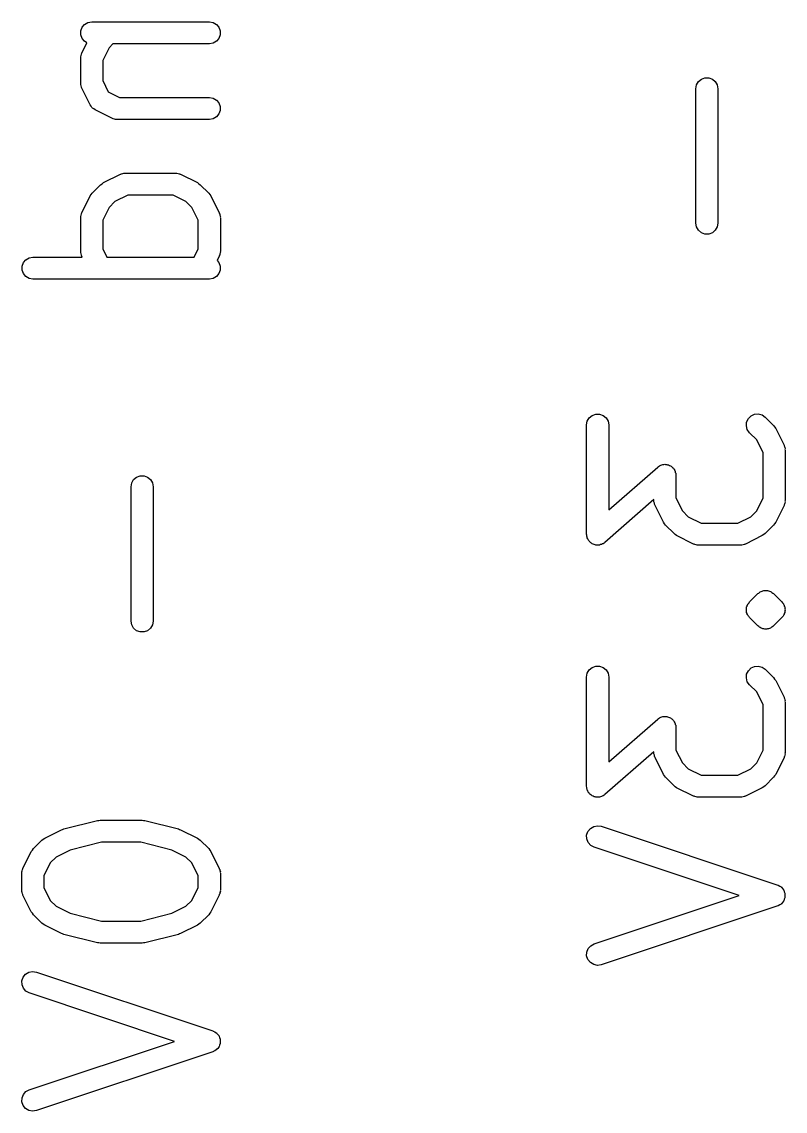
# Model space of a CAD drawing. Extents: x 91.3 to 189.8, y -113.5 to -60.4.
# Drawn here: x 128.582 to 132.042, y -71.908 to -66.969 of the extents above; entities that cross this region are included whole.
import ezdxf

# ---------------------------------------------------------------- set-up
doc = ezdxf.new("R2010")
doc.units = 0
doc.header["$MEASUREMENT"] = 0
doc.layers.add('BLACK', color=7, linetype='CONTINUOUS')

msp = doc.modelspace()

# ---------------------------------------------------------------- linework, layer by layer
at = {"layer": 'Black'}
for p, q in [((128.849, -67.0108), (128.855, -66.9945)), ((128.855, -66.9945), (128.866, -66.9812)), ((128.866, -66.9812), (128.881, -66.9725)), ((128.881, -66.9725), (128.899, -66.9695)), ((128.899, -66.9695), (129.432, -66.9695)), ((129.432, -66.9695), (129.449, -66.9725)), ((129.449, -66.9725), (129.464, -66.9812)), ((129.464, -66.9812), (129.475, -66.9945)), ((129.475, -66.9945), (129.481, -67.0108)), ((128.849, -67.0282), (128.849, -67.0108)), ((128.855, -67.0445), (128.849, -67.0282)), ((128.866, -67.0578), (128.855, -67.0445)), ((128.877, -67.0642), (128.866, -67.0578)), ((129.464, -67.0578), (129.449, -67.0665)), ((129.475, -67.0445), (129.464, -67.0578)), ((129.481, -67.0282), (129.475, -67.0445)), ((129.481, -67.0108), (129.481, -67.0282)), ((128.854, -67.1114), (128.877, -67.0642)), ((128.978, -67.0872), (128.949, -67.1456)), ((128.995, -67.0695), (128.978, -67.0872)), ((129.432, -67.0695), (128.995, -67.0695)), ((129.449, -67.0665), (129.432, -67.0695)), ((128.849, -67.1281), (128.851, -67.1225)), ((128.849, -67.131), (128.849, -67.1281)), ((128.849, -67.1338), (128.849, -67.131)), ((128.849, -67.2481), (128.849, -67.1338)), ((128.851, -67.1225), (128.852, -67.1167)), ((128.852, -67.1167), (128.853, -67.1142)), ((128.853, -67.1142), (128.854, -67.1114)), ((128.949, -67.1456), (128.949, -67.2363)), ((128.849, -67.2509), (128.849, -67.2481)), ((128.849, -67.2538), (128.849, -67.2509)), ((128.851, -67.2594), (128.849, -67.2538)), ((128.949, -67.2363), (128.974, -67.287)), ((131.637, -67.2729), (131.64, -67.2558)), ((131.64, -67.2558), (131.649, -67.2407)), ((131.649, -67.2407), (131.662, -67.2296)), ((131.662, -67.2296), (131.678, -67.2236)), ((131.678, -67.2236), (131.696, -67.2236)), ((131.696, -67.2236), (131.712, -67.2296)), ((131.712, -67.2296), (131.725, -67.2407)), ((131.725, -67.2407), (131.734, -67.2558)), ((131.734, -67.2558), (131.737, -67.2729)), ((128.852, -67.2652), (128.851, -67.2594)), ((128.853, -67.2677), (128.852, -67.2652)), ((128.854, -67.2705), (128.853, -67.2677)), ((128.892, -67.3466), (128.854, -67.2705)), ((128.974, -67.287), (129.025, -67.3124)), ((131.637, -67.8824), (131.637, -67.2729)), ((131.737, -67.2729), (131.737, -67.8824)), ((128.896, -67.3525), (128.892, -67.3466)), ((128.9, -67.3587), (128.896, -67.3525)), ((129.025, -67.3124), (129.432, -67.3124)), ((129.432, -67.3124), (129.449, -67.3154)), ((129.449, -67.3154), (129.464, -67.3241)), ((129.464, -67.3241), (129.475, -67.3374)), ((129.475, -67.3374), (129.481, -67.3537)), ((129.481, -67.3537), (129.481, -67.3711)), ((128.901, -67.3595), (128.9, -67.3587)), ((128.902, -67.3606), (128.901, -67.3595)), ((128.908, -67.3646), (128.902, -67.3606)), ((128.914, -67.369), (128.908, -67.3646)), ((128.99, -67.4071), (128.914, -67.369)), ((129.464, -67.4007), (129.449, -67.4094)), ((129.475, -67.3874), (129.464, -67.4007)), ((129.481, -67.3711), (129.475, -67.3874)), ((128.993, -67.4079), (128.99, -67.4071)), ((128.996, -67.4094), (128.993, -67.4079)), ((129.002, -67.4104), (128.996, -67.4094)), ((129.007, -67.4121), (129.002, -67.4104)), ((129.01, -67.4119), (129.007, -67.4121)), ((129.013, -67.4124), (129.01, -67.4119)), ((129.432, -67.4124), (129.013, -67.4124)), ((129.449, -67.4094), (129.432, -67.4124)), ((128.946, -67.7034), (128.952, -67.6986)), ((128.952, -67.6986), (129.029, -67.6605)), ((129.029, -67.6605), (129.031, -67.6597)), ((129.031, -67.6597), (129.034, -67.6583)), ((129.034, -67.6583), (129.04, -67.6572)), ((129.04, -67.6572), (129.045, -67.6556)), ((129.045, -67.6556), (129.048, -67.6557)), ((129.048, -67.6557), (129.051, -67.6552)), ((129.051, -67.6552), (129.28, -67.6552)), ((129.28, -67.6552), (129.282, -67.6557)), ((129.282, -67.6557), (129.285, -67.6556)), ((129.285, -67.6556), (129.291, -67.6572)), ((129.291, -67.6572), (129.297, -67.6583)), ((129.297, -67.6583), (129.299, -67.6597)), ((129.299, -67.6597), (129.302, -67.6605)), ((129.302, -67.6605), (129.378, -67.6986)), ((129.378, -67.6986), (129.385, -67.7034)), ((128.897, -67.7526), (128.901, -67.7461)), ((128.901, -67.7461), (128.939, -67.708)), ((128.939, -67.708), (128.946, -67.7034)), ((129.385, -67.7034), (129.391, -67.708)), ((129.391, -67.708), (129.429, -67.7461)), ((129.429, -67.7461), (129.434, -67.7526)), ((128.854, -67.8353), (128.892, -67.7591)), ((128.892, -67.7591), (128.897, -67.7526)), ((129.004, -67.7844), (128.978, -67.811)), ((129.063, -67.7552), (129.004, -67.7844)), ((129.268, -67.7552), (129.063, -67.7552)), ((129.326, -67.7844), (129.268, -67.7552)), ((129.353, -67.811), (129.326, -67.7844)), ((129.434, -67.7526), (129.439, -67.7591)), ((129.439, -67.7591), (129.477, -67.8353)), ((128.849, -67.8519), (128.851, -67.8463)), ((128.851, -67.8463), (128.852, -67.8405)), ((128.852, -67.8405), (128.853, -67.838)), ((128.853, -67.838), (128.854, -67.8353)), ((128.978, -67.811), (128.949, -67.8694)), ((129.382, -67.8694), (129.353, -67.811)), ((129.477, -67.8353), (129.477, -67.838)), ((129.477, -67.838), (129.479, -67.8405)), ((129.479, -67.8405), (129.48, -67.8463)), ((129.48, -67.8463), (129.482, -67.8519)), ((128.849, -67.8548), (128.849, -67.8519)), ((128.849, -67.8576), (128.849, -67.8548)), ((128.849, -68.01), (128.849, -67.8576)), ((128.949, -67.8694), (128.949, -67.9982)), ((129.382, -67.9982), (129.382, -67.8694)), ((129.482, -67.8519), (129.481, -67.8548)), ((129.481, -67.8548), (129.482, -67.8576)), ((129.482, -67.8576), (129.482, -68.01)), ((131.64, -67.8995), (131.637, -67.8824)), ((131.737, -67.8824), (131.734, -67.8995)), ((131.649, -67.9145), (131.64, -67.8995)), ((131.662, -67.9257), (131.649, -67.9145)), ((131.678, -67.9316), (131.662, -67.9257)), ((131.696, -67.9316), (131.678, -67.9316)), ((131.712, -67.9257), (131.696, -67.9316)), ((131.725, -67.9145), (131.712, -67.9257)), ((131.734, -67.8995), (131.725, -67.9145)), ((128.6, -68.0479), (128.615, -68.0392)), ((128.615, -68.0392), (128.632, -68.0362)), ((128.632, -68.0362), (128.856, -68.0362)), ((128.849, -68.0128), (128.849, -68.01)), ((128.849, -68.0157), (128.849, -68.0128)), ((128.851, -68.0213), (128.849, -68.0157)), ((128.852, -68.0271), (128.851, -68.0213)), ((128.853, -68.0296), (128.852, -68.0271)), ((128.854, -68.0324), (128.853, -68.0296)), ((128.856, -68.0362), (128.854, -68.0324)), ((128.949, -67.9982), (128.968, -68.0362)), ((128.968, -68.0362), (129.363, -68.0362)), ((129.363, -68.0362), (129.382, -67.9982)), ((129.477, -68.0324), (129.467, -68.0515)), ((129.479, -68.0271), (129.477, -68.0296)), ((129.477, -68.0296), (129.477, -68.0324)), ((129.48, -68.0213), (129.479, -68.0271)), ((129.482, -68.0157), (129.48, -68.0213)), ((129.482, -68.01), (129.481, -68.0128)), ((129.481, -68.0128), (129.482, -68.0157)), ((128.583, -68.0775), (128.589, -68.0612)), ((128.583, -68.0949), (128.583, -68.0775)), ((128.589, -68.1112), (128.583, -68.0949)), ((128.589, -68.0612), (128.6, -68.0479)), ((129.467, -68.0515), (129.475, -68.0612)), ((129.475, -68.0612), (129.481, -68.0775)), ((129.481, -68.0949), (129.475, -68.1112)), ((129.481, -68.0775), (129.481, -68.0949)), ((128.6, -68.1245), (128.589, -68.1112)), ((128.615, -68.1332), (128.6, -68.1245)), ((128.632, -68.1362), (128.615, -68.1332)), ((129.432, -68.1362), (128.632, -68.1362)), ((129.449, -68.1332), (129.432, -68.1362)), ((129.464, -68.1245), (129.449, -68.1332)), ((129.475, -68.1112), (129.464, -68.1245)), ((131.142, -68.7967), (131.145, -68.7796)), ((131.145, -68.7796), (131.154, -68.7645)), ((131.154, -68.7645), (131.167, -68.7534)), ((131.167, -68.7534), (131.183, -68.7474)), ((131.183, -68.7474), (131.201, -68.7474)), ((131.201, -68.7474), (131.217, -68.7534)), ((131.217, -68.7534), (131.23, -68.7645)), ((131.23, -68.7645), (131.239, -68.7796)), ((131.239, -68.7796), (131.242, -68.7967)), ((131.866, -68.801), (131.867, -68.7837)), ((131.867, -68.7837), (131.875, -68.768)), ((131.875, -68.768), (131.887, -68.7557)), ((131.887, -68.7557), (131.903, -68.7484)), ((131.903, -68.7484), (131.92, -68.7469)), ((131.92, -68.7469), (131.937, -68.7514)), ((131.937, -68.7514), (131.951, -68.7613)), ((131.951, -68.7613), (131.989, -68.7994)), ((131.142, -69.2919), (131.142, -68.7967)), ((131.242, -68.7967), (131.242, -69.1817)), ((131.87, -68.8178), (131.866, -68.801)), ((131.88, -68.832), (131.87, -68.8178)), ((131.913, -68.8644), (131.88, -68.832)), ((131.989, -68.7994), (131.994, -68.806)), ((131.994, -68.806), (131.999, -68.8124)), ((131.999, -68.8124), (132.037, -68.8886)), ((131.942, -68.9228), (131.913, -68.8644)), ((131.942, -69.1277), (131.942, -68.9228)), ((132.037, -68.8886), (132.037, -68.8914)), ((132.037, -68.8914), (132.039, -68.8939)), ((132.039, -68.8939), (132.04, -68.8996)), ((132.04, -68.8996), (132.042, -68.9052)), ((132.042, -68.9052), (132.041, -68.9081)), ((132.041, -68.9081), (132.042, -68.911)), ((132.042, -68.911), (132.042, -69.1395)), ((131.464, -68.9876), (131.468, -68.9851)), ((131.468, -68.9851), (131.472, -68.9819)), ((131.472, -68.9819), (131.475, -68.9806)), ((131.475, -68.9806), (131.479, -68.9786)), ((131.479, -68.9786), (131.483, -68.9777)), ((131.483, -68.9777), (131.488, -68.976)), ((131.488, -68.976), (131.492, -68.976)), ((131.492, -68.976), (131.496, -68.9752)), ((131.496, -68.9752), (131.5, -68.976)), ((131.5, -68.976), (131.505, -68.976)), ((131.505, -68.976), (131.509, -68.9773)), ((131.509, -68.9773), (131.513, -68.9779)), ((131.513, -68.9779), (131.517, -68.9803)), ((131.517, -68.9803), (131.522, -68.9819)), ((131.522, -68.9819), (131.525, -68.9844)), ((131.525, -68.9844), (131.528, -68.9863)), ((129.089, -69.0445), (129.102, -69.0334)), ((129.102, -69.0334), (129.118, -69.0274)), ((129.118, -69.0274), (129.136, -69.0274)), ((129.136, -69.0274), (129.152, -69.0334)), ((129.152, -69.0334), (129.165, -69.0445)), ((131.242, -69.1817), (131.464, -68.9876)), ((131.528, -68.9863), (131.531, -68.99)), ((131.531, -68.99), (131.535, -68.9931)), ((131.535, -68.9931), (131.537, -68.9964)), ((131.537, -68.9964), (131.539, -68.9993)), ((131.539, -68.9993), (131.541, -69.0039)), ((131.541, -69.0039), (131.544, -69.0081)), ((131.544, -69.0081), (131.544, -69.0119)), ((131.544, -69.0119), (131.546, -69.0155)), ((131.546, -69.0155), (131.546, -69.0204)), ((131.546, -69.0204), (131.547, -69.0252)), ((131.547, -69.0252), (131.547, -69.1277)), ((129.077, -69.0767), (129.08, -69.0596)), ((129.077, -69.6862), (129.077, -69.0767)), ((129.08, -69.0596), (129.089, -69.0445)), ((129.165, -69.0445), (129.174, -69.0596)), ((129.174, -69.0596), (129.177, -69.0767)), ((129.177, -69.0767), (129.177, -69.6862)), ((131.547, -69.1277), (131.576, -69.1861)), ((131.913, -69.1861), (131.942, -69.1277)), ((131.447, -69.1354), (131.225, -69.3295)), ((131.447, -69.1395), (131.447, -69.1354)), ((131.447, -69.1424), (131.447, -69.1395)), ((131.447, -69.1452), (131.447, -69.1424)), ((131.449, -69.1509), (131.447, -69.1452)), ((131.45, -69.1566), (131.449, -69.1509)), ((131.451, -69.1591), (131.45, -69.1566)), ((131.452, -69.1619), (131.451, -69.1591)), ((131.49, -69.2381), (131.452, -69.1619)), ((132.037, -69.1619), (131.999, -69.2381)), ((132.039, -69.1566), (132.037, -69.1591)), ((132.037, -69.1591), (132.037, -69.1619)), ((132.04, -69.1509), (132.039, -69.1566)), ((132.042, -69.1452), (132.04, -69.1509)), ((132.042, -69.1395), (132.041, -69.1424)), ((132.041, -69.1424), (132.042, -69.1452)), ((131.576, -69.1861), (131.602, -69.2127)), ((131.602, -69.2127), (131.661, -69.2419)), ((131.828, -69.2419), (131.886, -69.2127)), ((131.886, -69.2127), (131.913, -69.1861)), ((131.495, -69.2445), (131.49, -69.2381)), ((131.499, -69.2511), (131.495, -69.2445)), ((131.538, -69.2892), (131.499, -69.2511)), ((131.661, -69.2419), (131.828, -69.2419)), ((131.989, -69.2511), (131.951, -69.2892)), ((131.994, -69.2445), (131.989, -69.2511)), ((131.999, -69.2381), (131.994, -69.2445)), ((131.143, -69.2967), (131.142, -69.2919)), ((131.143, -69.3016), (131.143, -69.2967)), ((131.144, -69.3052), (131.143, -69.3016)), ((131.145, -69.309), (131.144, -69.3052)), ((131.147, -69.3132), (131.145, -69.309)), ((131.149, -69.3178), (131.147, -69.3132)), ((131.152, -69.3207), (131.149, -69.3178)), ((131.154, -69.324), (131.152, -69.3207)), ((131.157, -69.3272), (131.154, -69.324)), ((131.161, -69.3309), (131.157, -69.3272)), ((131.164, -69.3327), (131.161, -69.3309)), ((131.225, -69.3295), (131.221, -69.3321)), ((131.544, -69.2938), (131.538, -69.2892)), ((131.55, -69.2985), (131.544, -69.2938)), ((131.627, -69.3366), (131.55, -69.2985)), ((131.938, -69.2985), (131.862, -69.3366)), ((131.945, -69.2938), (131.938, -69.2985)), ((131.951, -69.2892), (131.945, -69.2938)), ((131.167, -69.3352), (131.164, -69.3327)), ((131.171, -69.3369), (131.167, -69.3352)), ((131.176, -69.3392), (131.171, -69.3369)), ((131.18, -69.3398), (131.176, -69.3392)), ((131.183, -69.3411), (131.18, -69.3398)), ((131.188, -69.3411), (131.183, -69.3411)), ((131.193, -69.3419), (131.188, -69.3411)), ((131.197, -69.3411), (131.193, -69.3419)), ((131.201, -69.3411), (131.197, -69.3411)), ((131.205, -69.3395), (131.201, -69.3411)), ((131.21, -69.3385), (131.205, -69.3395)), ((131.213, -69.3365), (131.21, -69.3385)), ((131.217, -69.3352), (131.213, -69.3365)), ((131.221, -69.3321), (131.217, -69.3352)), ((131.629, -69.3374), (131.627, -69.3366)), ((131.632, -69.3389), (131.629, -69.3374)), ((131.638, -69.3399), (131.632, -69.3389)), ((131.643, -69.3416), (131.638, -69.3399)), ((131.646, -69.3414), (131.643, -69.3416)), ((131.649, -69.3419), (131.646, -69.3414)), ((131.84, -69.3419), (131.649, -69.3419)), ((131.842, -69.3414), (131.84, -69.3419)), ((131.845, -69.3416), (131.842, -69.3414)), ((131.851, -69.3399), (131.845, -69.3416)), ((131.857, -69.3389), (131.851, -69.3399)), ((131.859, -69.3374), (131.857, -69.3389)), ((131.862, -69.3366), (131.859, -69.3374)), ((131.88, -69.5994), (131.918, -69.5613)), ((131.918, -69.5613), (131.922, -69.5588)), ((131.922, -69.5588), (131.925, -69.5557)), ((131.925, -69.5557), (131.929, -69.5539)), ((131.929, -69.5539), (131.933, -69.5514)), ((131.933, -69.5514), (131.937, -69.5502)), ((131.937, -69.5502), (131.941, -69.5484)), ((131.941, -69.5484), (131.945, -69.548)), ((131.945, -69.548), (131.949, -69.5469)), ((131.949, -69.5469), (131.954, -69.5472)), ((131.954, -69.5472), (131.958, -69.5469)), ((131.958, -69.5469), (131.962, -69.548)), ((131.962, -69.548), (131.967, -69.5484)), ((131.967, -69.5484), (131.971, -69.5502)), ((131.971, -69.5502), (131.975, -69.5514)), ((131.975, -69.5514), (131.979, -69.5539)), ((131.979, -69.5539), (131.982, -69.5557)), ((131.982, -69.5557), (131.986, -69.5588)), ((131.986, -69.5588), (131.989, -69.5613)), ((131.989, -69.5613), (132.027, -69.5994)), ((131.866, -69.6261), (131.867, -69.624)), ((131.866, -69.6283), (131.866, -69.6261)), ((131.867, -69.6218), (131.869, -69.6179)), ((131.867, -69.624), (131.867, -69.6218)), ((131.869, -69.6179), (131.87, -69.6136)), ((131.87, -69.6136), (131.872, -69.6118)), ((131.872, -69.6098), (131.874, -69.6081)), ((131.872, -69.6118), (131.872, -69.6098)), ((131.874, -69.6081), (131.875, -69.6061)), ((131.875, -69.6061), (131.878, -69.603)), ((131.878, -69.603), (131.88, -69.5994)), ((132.027, -69.5994), (132.03, -69.603)), ((132.03, -69.603), (132.033, -69.6061)), ((132.033, -69.6061), (132.034, -69.6081)), ((132.034, -69.6081), (132.035, -69.6098)), ((132.035, -69.6098), (132.036, -69.6118)), ((132.036, -69.6118), (132.037, -69.6136)), ((132.037, -69.6136), (132.038, -69.6179)), ((132.038, -69.6179), (132.04, -69.6218)), ((132.04, -69.6218), (132.04, -69.624)), ((132.04, -69.624), (132.041, -69.6261)), ((132.041, -69.6261), (132.041, -69.6283)), ((131.866, -69.6304), (131.866, -69.6283)), ((131.866, -69.6348), (131.866, -69.6304)), ((131.866, -69.6391), (131.866, -69.6348)), ((131.866, -69.6412), (131.866, -69.6391)), ((131.866, -69.6434), (131.866, -69.6412)), ((131.867, -69.6455), (131.866, -69.6434)), ((131.867, -69.6477), (131.867, -69.6455)), ((131.869, -69.6517), (131.867, -69.6477)), ((131.87, -69.6559), (131.869, -69.6517)), ((131.872, -69.6577), (131.87, -69.6559)), ((131.872, -69.6598), (131.872, -69.6577)), ((131.874, -69.6614), (131.872, -69.6598)), ((131.875, -69.6634), (131.874, -69.6614)), ((131.878, -69.6665), (131.875, -69.6634)), ((131.88, -69.6701), (131.878, -69.6665)), ((131.918, -69.7082), (131.88, -69.6701)), ((132.027, -69.6701), (131.989, -69.7082)), ((132.03, -69.6665), (132.027, -69.6701)), ((132.033, -69.6634), (132.03, -69.6665)), ((132.034, -69.6614), (132.033, -69.6634)), ((132.035, -69.6598), (132.034, -69.6614)), ((132.036, -69.6577), (132.035, -69.6598)), ((132.037, -69.6559), (132.036, -69.6577)), ((132.038, -69.6517), (132.037, -69.6559)), ((132.04, -69.6477), (132.038, -69.6517)), ((132.041, -69.6434), (132.04, -69.6455)), ((132.04, -69.6455), (132.04, -69.6477)), ((132.041, -69.6283), (132.042, -69.6304)), ((132.042, -69.6304), (132.041, -69.6348)), ((132.041, -69.6348), (132.042, -69.6391)), ((132.042, -69.6391), (132.041, -69.6412)), ((132.041, -69.6412), (132.041, -69.6434)), ((129.08, -69.7033), (129.077, -69.6862)), ((129.089, -69.7183), (129.08, -69.7033)), ((129.102, -69.7295), (129.089, -69.7183)), ((129.165, -69.7183), (129.152, -69.7295)), ((129.174, -69.7033), (129.165, -69.7183)), ((129.177, -69.6862), (129.174, -69.7033)), ((131.922, -69.7107), (131.918, -69.7082)), ((131.925, -69.7138), (131.922, -69.7107)), ((131.929, -69.7157), (131.925, -69.7138)), ((131.933, -69.7182), (131.929, -69.7157)), ((131.937, -69.7193), (131.933, -69.7182)), ((131.941, -69.7212), (131.937, -69.7193)), ((131.945, -69.7215), (131.941, -69.7212)), ((131.949, -69.7227), (131.945, -69.7215)), ((131.954, -69.7223), (131.949, -69.7227)), ((131.958, -69.7227), (131.954, -69.7223)), ((131.962, -69.7215), (131.958, -69.7227)), ((131.967, -69.7212), (131.962, -69.7215)), ((131.971, -69.7193), (131.967, -69.7212)), ((131.975, -69.7182), (131.971, -69.7193)), ((131.979, -69.7157), (131.975, -69.7182)), ((131.982, -69.7138), (131.979, -69.7157)), ((131.986, -69.7107), (131.982, -69.7138)), ((131.989, -69.7082), (131.986, -69.7107)), ((129.118, -69.7354), (129.102, -69.7295)), ((129.136, -69.7354), (129.118, -69.7354)), ((129.152, -69.7295), (129.136, -69.7354)), ((131.142, -69.9395), (131.145, -69.9224)), ((131.145, -69.9224), (131.154, -69.9074)), ((131.154, -69.9074), (131.167, -69.8962)), ((131.167, -69.8962), (131.183, -69.8903)), ((131.183, -69.8903), (131.201, -69.8903)), ((131.201, -69.8903), (131.217, -69.8962)), ((131.217, -69.8962), (131.23, -69.9074)), ((131.23, -69.9074), (131.239, -69.9224)), ((131.239, -69.9224), (131.242, -69.9395)), ((131.867, -69.9266), (131.875, -69.9108)), ((131.875, -69.9108), (131.887, -69.8986)), ((131.887, -69.8986), (131.903, -69.8912)), ((131.903, -69.8912), (131.92, -69.8897)), ((131.92, -69.8897), (131.937, -69.8942)), ((131.937, -69.8942), (131.951, -69.9042)), ((131.951, -69.9042), (131.989, -69.9423)), ((131.142, -70.4348), (131.142, -69.9395)), ((131.242, -69.9395), (131.242, -70.3246)), ((131.866, -69.9439), (131.867, -69.9266)), ((131.87, -69.9607), (131.866, -69.9439)), ((131.88, -69.9749), (131.87, -69.9607)), ((131.989, -69.9423), (131.994, -69.9488)), ((131.994, -69.9488), (131.999, -69.9553)), ((131.999, -69.9553), (132.037, -70.0314)), ((131.913, -70.0072), (131.88, -69.9749)), ((131.942, -70.0656), (131.913, -70.0072)), ((131.942, -70.2706), (131.942, -70.0656)), ((132.037, -70.0314), (132.037, -70.0342)), ((132.037, -70.0342), (132.039, -70.0367)), ((132.039, -70.0367), (132.04, -70.0425)), ((132.04, -70.0425), (132.042, -70.0481)), ((132.042, -70.0481), (132.041, -70.051)), ((132.041, -70.051), (132.042, -70.0538)), ((132.042, -70.0538), (132.042, -70.2824)), ((131.479, -70.1215), (131.483, -70.1205)), ((131.483, -70.1205), (131.488, -70.1189)), ((131.488, -70.1189), (131.492, -70.1189)), ((131.492, -70.1189), (131.496, -70.1181)), ((131.496, -70.1181), (131.5, -70.1189)), ((131.5, -70.1189), (131.505, -70.1189)), ((131.505, -70.1189), (131.509, -70.1202)), ((131.509, -70.1202), (131.513, -70.1208)), ((131.513, -70.1208), (131.517, -70.1231)), ((131.242, -70.3246), (131.464, -70.1305)), ((131.464, -70.1305), (131.468, -70.1279)), ((131.468, -70.1279), (131.472, -70.1248)), ((131.472, -70.1248), (131.475, -70.1235)), ((131.475, -70.1235), (131.479, -70.1215)), ((131.517, -70.1231), (131.522, -70.1248)), ((131.522, -70.1248), (131.525, -70.1273)), ((131.525, -70.1273), (131.528, -70.1291)), ((131.528, -70.1291), (131.531, -70.1328)), ((131.531, -70.1328), (131.535, -70.136)), ((131.535, -70.136), (131.537, -70.1393)), ((131.537, -70.1393), (131.539, -70.1422)), ((131.539, -70.1422), (131.541, -70.1468)), ((131.541, -70.1468), (131.544, -70.151)), ((131.544, -70.151), (131.544, -70.1548)), ((131.544, -70.1548), (131.546, -70.1584)), ((131.546, -70.1584), (131.546, -70.1633)), ((131.546, -70.1633), (131.547, -70.1681)), ((131.547, -70.1681), (131.547, -70.2706)), ((131.447, -70.2783), (131.225, -70.4724)), ((131.447, -70.2824), (131.447, -70.2783)), ((131.447, -70.2852), (131.447, -70.2824)), ((131.447, -70.2881), (131.447, -70.2852)), ((131.449, -70.2937), (131.447, -70.2881)), ((131.45, -70.2995), (131.449, -70.2937)), ((131.451, -70.302), (131.45, -70.2995)), ((131.452, -70.3047), (131.451, -70.302)), ((131.49, -70.3809), (131.452, -70.3047)), ((131.547, -70.2706), (131.576, -70.329)), ((131.913, -70.329), (131.942, -70.2706)), ((132.037, -70.3047), (131.999, -70.3809)), ((132.039, -70.2995), (132.037, -70.302)), ((132.037, -70.302), (132.037, -70.3047)), ((132.04, -70.2937), (132.039, -70.2995)), ((132.042, -70.2881), (132.04, -70.2937)), ((132.042, -70.2824), (132.041, -70.2852)), ((132.041, -70.2852), (132.042, -70.2881)), ((131.576, -70.329), (131.602, -70.3556)), ((131.602, -70.3556), (131.661, -70.3848)), ((131.828, -70.3848), (131.886, -70.3556)), ((131.886, -70.3556), (131.913, -70.329)), ((131.495, -70.3874), (131.49, -70.3809)), ((131.499, -70.3939), (131.495, -70.3874)), ((131.538, -70.432), (131.499, -70.3939)), ((131.661, -70.3848), (131.828, -70.3848)), ((131.989, -70.3939), (131.951, -70.432)), ((131.994, -70.3874), (131.989, -70.3939)), ((131.999, -70.3809), (131.994, -70.3874)), ((131.143, -70.4396), (131.142, -70.4348)), ((131.143, -70.4445), (131.143, -70.4396)), ((131.144, -70.4481), (131.143, -70.4445)), ((131.145, -70.4519), (131.144, -70.4481)), ((131.147, -70.4561), (131.145, -70.4519)), ((131.149, -70.4607), (131.147, -70.4561)), ((131.152, -70.4636), (131.149, -70.4607)), ((131.154, -70.4669), (131.152, -70.4636)), ((131.544, -70.4366), (131.538, -70.432)), ((131.55, -70.4414), (131.544, -70.4366)), ((131.627, -70.4795), (131.55, -70.4414)), ((131.938, -70.4414), (131.862, -70.4795)), ((131.945, -70.4366), (131.938, -70.4414)), ((131.951, -70.432), (131.945, -70.4366)), ((131.157, -70.47), (131.154, -70.4669)), ((131.161, -70.4737), (131.157, -70.47)), ((131.164, -70.4756), (131.161, -70.4737)), ((131.167, -70.4781), (131.164, -70.4756)), ((131.171, -70.4797), (131.167, -70.4781)), ((131.176, -70.4821), (131.171, -70.4797)), ((131.18, -70.4827), (131.176, -70.4821)), ((131.183, -70.484), (131.18, -70.4827)), ((131.188, -70.484), (131.183, -70.484)), ((131.193, -70.4848), (131.188, -70.484)), ((131.197, -70.484), (131.193, -70.4848)), ((131.201, -70.484), (131.197, -70.484)), ((131.205, -70.4823), (131.201, -70.484)), ((131.21, -70.4814), (131.205, -70.4823)), ((131.213, -70.4794), (131.21, -70.4814)), ((131.217, -70.4781), (131.213, -70.4794)), ((131.221, -70.4749), (131.217, -70.4781)), ((131.225, -70.4724), (131.221, -70.4749)), ((131.629, -70.4803), (131.627, -70.4795)), ((131.632, -70.4817), (131.629, -70.4803)), ((131.638, -70.4828), (131.632, -70.4817)), ((131.643, -70.4844), (131.638, -70.4828)), ((131.646, -70.4843), (131.643, -70.4844)), ((131.649, -70.4848), (131.646, -70.4843)), ((131.84, -70.4848), (131.649, -70.4848)), ((131.842, -70.4843), (131.84, -70.4848)), ((131.845, -70.4844), (131.842, -70.4843)), ((131.851, -70.4828), (131.845, -70.4844)), ((131.857, -70.4817), (131.851, -70.4828)), ((131.859, -70.4803), (131.857, -70.4817)), ((131.862, -70.4795), (131.859, -70.4803)), ((128.772, -70.6282), (128.925, -70.5901)), ((128.925, -70.5901), (128.931, -70.5896)), ((128.931, -70.5896), (128.937, -70.5886)), ((128.937, -70.5886), (129.127, -70.5886)), ((129.127, -70.5886), (129.133, -70.5896)), ((129.133, -70.5896), (129.139, -70.5901)), ((129.139, -70.5901), (129.292, -70.6282)), ((131.174, -70.6168), (131.191, -70.6134)), ((131.191, -70.6134), (131.208, -70.6159)), ((128.686, -70.67), (128.762, -70.6319)), ((128.762, -70.6319), (128.767, -70.6304)), ((128.767, -70.6304), (128.772, -70.6282)), ((129.292, -70.6282), (129.297, -70.6304)), ((129.297, -70.6304), (129.302, -70.6319)), ((129.302, -70.6319), (129.378, -70.67)), ((131.142, -70.656), (131.148, -70.6395)), ((131.143, -70.6734), (131.142, -70.656)), ((131.148, -70.6395), (131.159, -70.6259)), ((131.159, -70.6259), (131.174, -70.6168)), ((131.208, -70.6159), (132.008, -70.8826)), ((128.635, -70.7175), (128.673, -70.6794)), ((128.673, -70.6794), (128.679, -70.6748)), ((128.679, -70.6748), (128.686, -70.67)), ((128.943, -70.6886), (128.802, -70.7238)), ((129.121, -70.6886), (128.943, -70.6886)), ((129.262, -70.7238), (129.121, -70.6886)), ((129.378, -70.67), (129.385, -70.6748)), ((129.385, -70.6748), (129.391, -70.6794)), ((129.391, -70.6794), (129.429, -70.7175)), ((131.149, -70.6895), (131.143, -70.6734)), ((131.161, -70.7025), (131.149, -70.6895)), ((131.176, -70.7108), (131.161, -70.7025)), ((131.834, -70.93), (131.176, -70.7108)), ((128.587, -70.8067), (128.625, -70.7305)), ((128.625, -70.7305), (128.63, -70.7241)), ((128.63, -70.7241), (128.635, -70.7175)), ((128.738, -70.7559), (128.711, -70.7825)), ((128.802, -70.7238), (128.738, -70.7559)), ((129.326, -70.7559), (129.262, -70.7238)), ((129.353, -70.7825), (129.326, -70.7559)), ((129.429, -70.7175), (129.434, -70.7241)), ((129.434, -70.7241), (129.439, -70.7305)), ((129.439, -70.7305), (129.477, -70.8067)), ((128.584, -70.8177), (128.585, -70.8119)), ((128.585, -70.8119), (128.586, -70.8094)), ((128.586, -70.8094), (128.587, -70.8067)), ((128.711, -70.7825), (128.682, -70.8409)), ((129.382, -70.8409), (129.353, -70.7825)), ((129.477, -70.8067), (129.477, -70.8094)), ((129.477, -70.8094), (129.479, -70.8119)), ((129.479, -70.8119), (129.48, -70.8177)), ((128.582, -70.8233), (128.584, -70.8177)), ((128.582, -70.8262), (128.582, -70.8233)), ((128.582, -70.829), (128.582, -70.8262)), ((128.582, -70.9052), (128.582, -70.829)), ((128.682, -70.8409), (128.682, -70.8934)), ((129.382, -70.8934), (129.382, -70.8409)), ((129.48, -70.8177), (129.482, -70.8233)), ((129.482, -70.8233), (129.481, -70.8262)), ((129.481, -70.8262), (129.482, -70.829)), ((129.482, -70.829), (129.482, -70.9052)), ((128.582, -70.9081), (128.582, -70.9052)), ((128.582, -70.911), (128.582, -70.9081)), ((128.584, -70.9166), (128.582, -70.911)), ((128.682, -70.8934), (128.711, -70.9518)), ((129.353, -70.9518), (129.382, -70.8934)), ((129.482, -70.911), (129.48, -70.9166)), ((129.482, -70.9052), (129.481, -70.9081)), ((129.481, -70.9081), (129.482, -70.911)), ((132.008, -70.8826), (132.009, -70.8832)), ((132.009, -70.8832), (132.01, -70.8835)), ((132.01, -70.8835), (132.017, -70.8873)), ((132.017, -70.8873), (132.023, -70.8908)), ((132.023, -70.8908), (132.024, -70.8919)), ((132.024, -70.8919), (132.025, -70.8926)), ((132.025, -70.8926), (132.03, -70.8983)), ((132.03, -70.8983), (132.035, -70.9038)), ((132.035, -70.9038), (132.035, -70.9051)), ((132.035, -70.9051), (132.036, -70.9062)), ((132.036, -70.9062), (132.038, -70.9132)), ((128.585, -70.9223), (128.584, -70.9166)), ((128.586, -70.9248), (128.585, -70.9223)), ((128.587, -70.9276), (128.586, -70.9248)), ((128.625, -71.0038), (128.587, -70.9276)), ((128.711, -70.9518), (128.738, -70.9784)), ((129.326, -70.9784), (129.353, -70.9518)), ((129.477, -70.9276), (129.439, -71.0038)), ((129.479, -70.9223), (129.477, -70.9248)), ((129.477, -70.9248), (129.477, -70.9276)), ((129.48, -70.9166), (129.479, -70.9223)), ((131.176, -71.1492), (131.834, -70.93)), ((132.035, -70.9562), (132.03, -70.9617)), ((132.036, -70.9538), (132.035, -70.9549)), ((132.035, -70.9549), (132.035, -70.9562)), ((132.038, -70.9468), (132.036, -70.9538)), ((132.038, -70.9132), (132.041, -70.92)), ((132.041, -70.94), (132.038, -70.9468)), ((132.041, -70.92), (132.041, -70.9214)), ((132.041, -70.9214), (132.041, -70.9227)), ((132.041, -70.9227), (132.041, -70.93)), ((132.041, -70.93), (132.041, -70.9373)), ((132.041, -70.9373), (132.041, -70.9386)), ((132.041, -70.9386), (132.041, -70.94)), ((128.63, -71.0102), (128.625, -71.0038)), ((128.738, -70.9784), (128.802, -71.0104)), ((129.262, -71.0104), (129.326, -70.9784)), ((129.439, -71.0038), (129.434, -71.0102)), ((132.008, -70.9774), (131.208, -71.2441)), ((132.009, -70.9768), (132.008, -70.9774)), ((132.01, -70.9765), (132.009, -70.9768)), ((132.017, -70.9727), (132.01, -70.9765)), ((132.023, -70.9692), (132.017, -70.9727)), ((132.024, -70.9681), (132.023, -70.9692)), ((132.025, -70.9674), (132.024, -70.9681)), ((132.03, -70.9617), (132.025, -70.9674)), ((128.635, -71.0168), (128.63, -71.0102)), ((128.673, -71.0549), (128.635, -71.0168)), ((128.679, -71.0595), (128.673, -71.0549)), ((128.802, -71.0104), (128.943, -71.0457)), ((128.943, -71.0457), (129.121, -71.0457)), ((129.121, -71.0457), (129.262, -71.0104)), ((129.391, -71.0549), (129.385, -71.0595)), ((129.429, -71.0168), (129.391, -71.0549)), ((129.434, -71.0102), (129.429, -71.0168)), ((128.686, -71.0642), (128.679, -71.0595)), ((128.762, -71.1023), (128.686, -71.0642)), ((128.767, -71.1039), (128.762, -71.1023)), ((128.772, -71.1061), (128.767, -71.1039)), ((128.925, -71.1442), (128.772, -71.1061)), ((129.292, -71.1061), (129.139, -71.1442)), ((129.297, -71.1039), (129.292, -71.1061)), ((129.302, -71.1023), (129.297, -71.1039)), ((129.378, -71.0642), (129.302, -71.1023)), ((129.385, -71.0595), (129.378, -71.0642)), ((128.931, -71.1447), (128.925, -71.1442)), ((128.937, -71.1457), (128.931, -71.1447)), ((129.127, -71.1457), (128.937, -71.1457)), ((129.133, -71.1447), (129.127, -71.1457)), ((129.139, -71.1442), (129.133, -71.1447)), ((131.149, -71.1705), (131.161, -71.1575)), ((131.161, -71.1575), (131.176, -71.1492)), ((131.142, -71.204), (131.143, -71.1866)), ((131.148, -71.2205), (131.142, -71.204)), ((131.143, -71.1866), (131.149, -71.1705)), ((131.159, -71.2341), (131.148, -71.2205)), ((131.174, -71.2432), (131.159, -71.2341)), ((131.191, -71.2466), (131.174, -71.2432)), ((131.208, -71.2441), (131.191, -71.2466)), ((128.582, -71.317), (128.588, -71.3005)), ((128.588, -71.3005), (128.599, -71.2869)), ((128.599, -71.2869), (128.614, -71.2778)), ((128.614, -71.2778), (128.631, -71.2743)), ((128.631, -71.2743), (128.648, -71.2769)), ((128.648, -71.2769), (129.448, -71.5435)), ((128.583, -71.3343), (128.582, -71.317)), ((128.589, -71.3505), (128.583, -71.3343)), ((128.601, -71.3635), (128.589, -71.3505)), ((128.616, -71.3717), (128.601, -71.3635)), ((129.274, -71.591), (128.616, -71.3717)), ((129.448, -71.5435), (129.449, -71.5442)), ((129.449, -71.5442), (129.45, -71.5445)), ((129.45, -71.5445), (129.457, -71.5483)), ((129.457, -71.5483), (129.463, -71.5518)), ((129.463, -71.5518), (129.464, -71.5528)), ((129.464, -71.5528), (129.465, -71.5535)), ((128.616, -71.8102), (129.274, -71.591)), ((129.465, -71.5535), (129.47, -71.5593)), ((129.47, -71.5593), (129.475, -71.5648)), ((129.475, -71.5648), (129.475, -71.5661)), ((129.475, -71.5661), (129.476, -71.5671)), ((129.476, -71.5671), (129.478, -71.5741)), ((129.478, -71.5741), (129.481, -71.5809)), ((129.481, -71.601), (129.478, -71.6078)), ((129.481, -71.5809), (129.481, -71.5823)), ((129.481, -71.5823), (129.481, -71.5836)), ((129.481, -71.5836), (129.481, -71.591)), ((129.481, -71.591), (129.481, -71.5983)), ((129.481, -71.5983), (129.481, -71.5996)), ((129.481, -71.5996), (129.481, -71.601)), ((129.448, -71.6384), (128.648, -71.9051)), ((129.449, -71.6377), (129.448, -71.6384)), ((129.45, -71.6375), (129.449, -71.6377)), ((129.457, -71.6336), (129.45, -71.6375)), ((129.463, -71.6301), (129.457, -71.6336)), ((129.464, -71.6291), (129.463, -71.6301)), ((129.465, -71.6284), (129.464, -71.6291)), ((129.47, -71.6226), (129.465, -71.6284)), ((129.475, -71.6171), (129.47, -71.6226)), ((129.476, -71.6148), (129.475, -71.6158)), ((129.475, -71.6158), (129.475, -71.6171)), ((129.478, -71.6078), (129.476, -71.6148)), ((128.582, -71.865), (128.583, -71.8476)), ((128.583, -71.8476), (128.589, -71.8314)), ((128.589, -71.8314), (128.601, -71.8185)), ((128.601, -71.8185), (128.616, -71.8102)), ((128.588, -71.8814), (128.582, -71.865)), ((128.599, -71.895), (128.588, -71.8814)), ((128.614, -71.9041), (128.599, -71.895)), ((128.631, -71.9076), (128.614, -71.9041)), ((128.648, -71.9051), (128.631, -71.9076))]:
    msp.add_line(p, q, dxfattribs=at)

doc.saveas('drawing.dxf')
